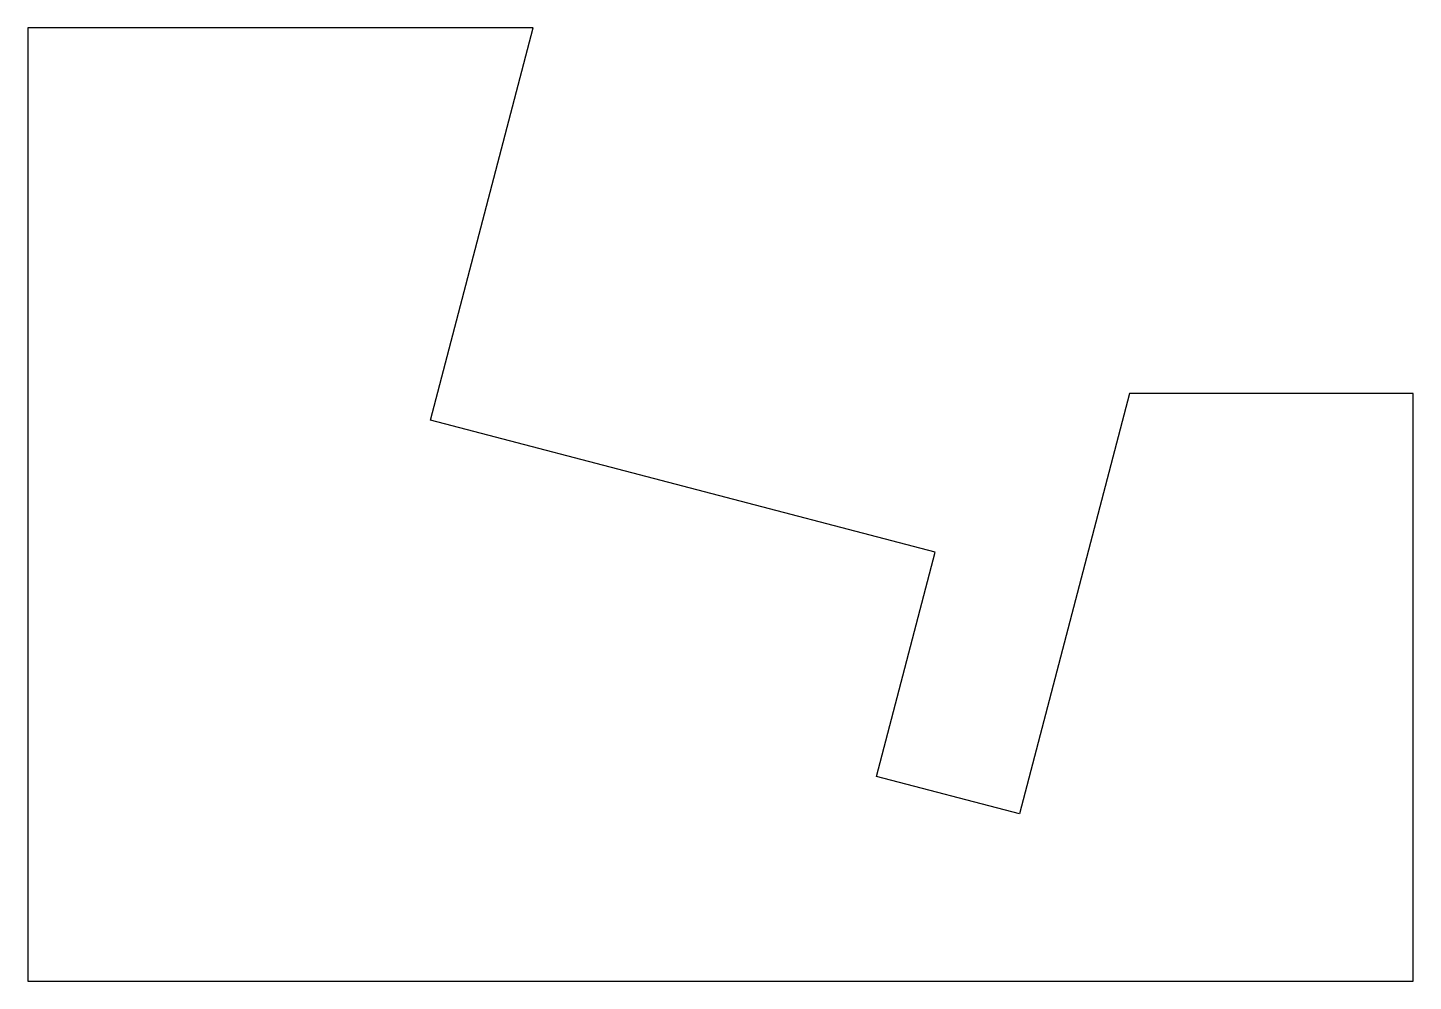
# Model space of a CAD drawing. Header units: millimetres. Extents: x -93.9 to -46.1, y 13.3 to 46.2.
import ezdxf

# ---------------------------------------------------------------- set-up
doc = ezdxf.new("R2010")
doc.units = ezdxf.units.MM
doc.layers.add('Sketch002', color=7, linetype='CONTINUOUS')

msp = doc.modelspace()

# ---------------------------------------------------------------- linework, layer by layer
at = {"layer": 'Sketch002'}
for p, q in [((-76.444, 46.189), (-93.894, 46.189)), ((-93.894, 46.189), (-93.894, 13.279)), ((-79.988, 32.645), (-76.444, 46.189)), ((-55.868, 33.569), (-59.666, 19.057)), ((-46.074, 33.569), (-55.868, 33.569)), ((-46.074, 13.279), (-46.074, 33.569)), ((-62.574, 28.088), (-79.988, 32.645)), ((-64.6, 20.348), (-62.574, 28.088)), ((-59.666, 19.057), (-64.6, 20.348)), ((-93.894, 13.279), (-46.074, 13.279))]:
    msp.add_line(p, q, dxfattribs=at)

doc.saveas('drawing.dxf')
